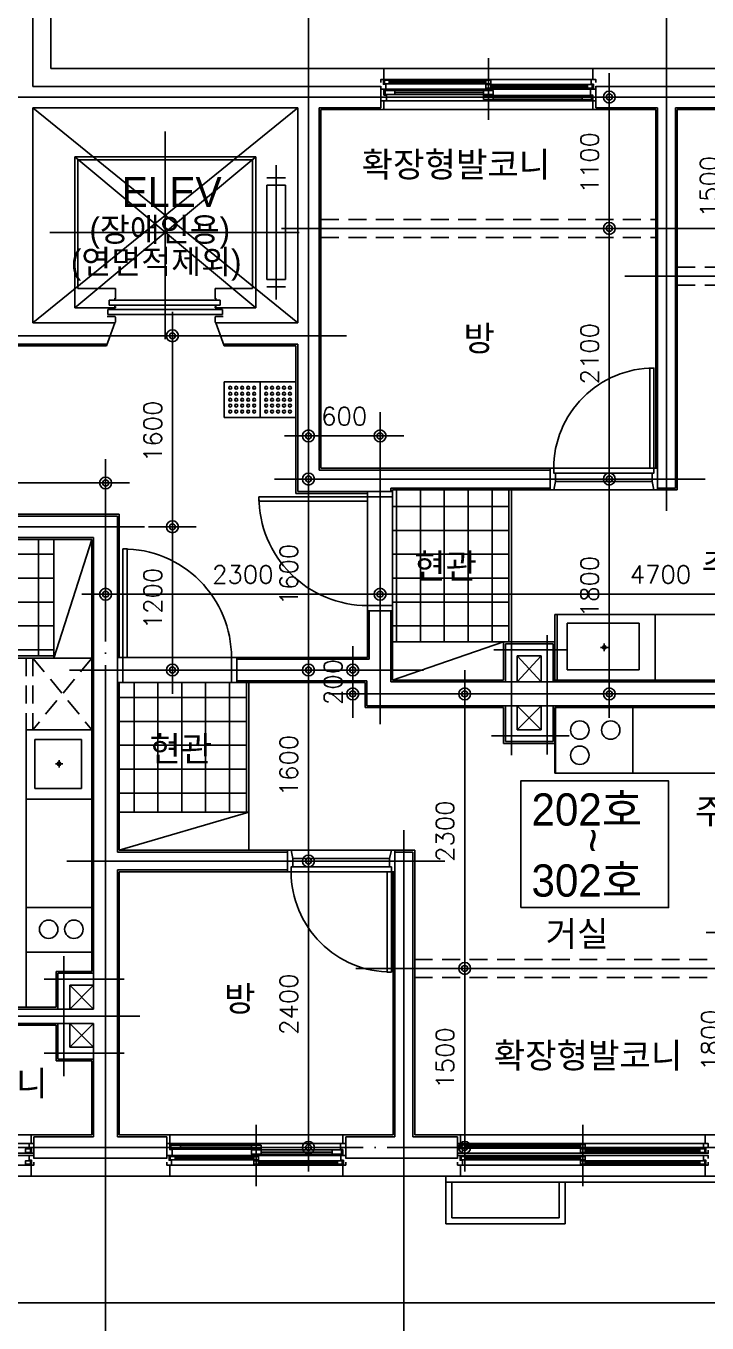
# Model space of a CAD drawing. Header units: millimetres. Extents: x 5537433 to 5830173, y -900794 to -778623.
# Drawn here: x 5594413 to 5600120, y -824625 to -813758 of the extents above; entities that cross this region are included whole.
import ezdxf

# ---------------------------------------------------------------- set-up
doc = ezdxf.new("R2010")
doc.units = ezdxf.units.MM
doc.header["$LTSCALE"] = 100
doc.linetypes.add('CEN', pattern=[62, 60, -1, 0, -1])
doc.linetypes.add('HID', pattern=[2.3, 1.5, -0.8])
doc.layers.get('0').update_dxf_attribs({"linetype": 'CONTINUOUS'})
doc.layers.get('DEFPOINTS').update_dxf_attribs({"linetype": 'CONTINUOUS'})
for name, color, linetype in [('181', 181, 'CONTINUOUS'), ('60', 60, 'CONTINUOUS'), ('9', 9, 'CONTINUOUS'), ('CEN', 1, 'CEN'), ('COL', 2, 'CONTINUOUS'), ('COR', 4, 'CONTINUOUS'), ('DIM', 7, 'CONTINUOUS'), ('ETC', 6, 'CONTINUOUS'), ('FIN', 9, 'CONTINUOUS'), ('HAT', 8, 'CONTINUOUS'), ('WAL', 3, 'CONTINUOUS'), ('WID', 4, 'CONTINUOUS')]:
    doc.layers.add(name, color=color, linetype=linetype)
doc.styles.add('2', font='')
doc.styles.add('GHS', font='ROMANS.shx', dxfattribs={"bigfont": 'GHS.shx'})
doc.styles.get('2').set_extended_font_data('HYtbrB')
doc.dimstyles.get("Standard").update_dxf_attribs({"dimtxt": 0.18, "dimasz": 0.18, "dimexe": 0.18, "dimexo": 0.0625, "dimgap": 0.09, "dimtad": 0, "dimtih": 1, "dimtoh": 1, "dimdec": 4, "dimzin": 0, "dimdsep": 46, "dimtxsty": 'STANDARD', "dimcen": 0.09, "dimadec": 0, "dimazin": 0, "dimtfac": 1, "dimtdec": 4, "dimtofl": 0, "dimtmove": 0, "dimatfit": 3, "dimfxl": 1, "dimtolj": 1, "dimtzin": 0, "dimarcsym": 0})
pattern_1 = [(0, (-69881.65, -4384.8), (0, 200), []), (90, (-69881.65, -4384.8), (-200, 1e-14), [])]

# ---------------------------------------------------------------- blocks, each defined once
blk = doc.blocks.new('Z_DOT')
at = {"layer": 'DIM', "color": 7}
for p, q in [((0, -2), (0, 2)), ((-2, 0), (2, 0))]:
    blk.add_line(p, q, dxfattribs=at)
for radius in [0.5, 0.25]:
    blk.add_circle((0, 0), radius, dxfattribs=at)
blk = doc.blocks.new('*D110')
at = {"layer": 'DEFPOINTS', "color": 0, "linetype": 'Continuous', "transparency": 16777216}
for p in [(5599301, -814354), (5599301, -814354), (5599301, -815454)]:
    blk.add_point(p, dxfattribs=at)
at = {"layer": 'DIM', "color": 0, "linetype": 'Continuous', "lineweight": -2, "transparency": 16777216}
blk.add_line((5599301, -815354), (5599301, -814454), dxfattribs=at)
at = {"layer": 'DIM', "color": 0, "linetype": 'Continuous', "lineweight": -2, "transparency": 16777216, "xscale": 100, "yscale": 100, "zscale": 100}
for p, rotation in [((5599301, -814354), 90), ((5599301, -815454), 270)]:
    blk.add_blockref('Z_DOT', p, dxfattribs=dict(at, rotation=rotation))
at = {"layer": 'DIM', "color": 60, "linetype": 'Continuous', "transparency": 16777216, "insert": (5599136, -814904), "char_height": 150, "attachment_point": 5, "rotation": 90, "style": 'GHS'}
blk.add_mtext('\\A1;1100', dxfattribs=at)
blk = doc.blocks.new('*D111')
at = {"layer": 'DEFPOINTS', "color": 0, "linetype": 'Continuous', "transparency": 16777216}
for p in [(5600303, -814354), (5600303, -814354), (5600303, -815854)]:
    blk.add_point(p, dxfattribs=at)
at = {"layer": 'DIM', "color": 0, "linetype": 'Continuous', "lineweight": -2, "transparency": 16777216}
blk.add_line((5600303, -815754), (5600303, -814454), dxfattribs=at)
at = {"layer": 'DIM', "color": 0, "linetype": 'Continuous', "lineweight": -2, "transparency": 16777216, "xscale": 100, "yscale": 100, "zscale": 100}
for p, rotation in [((5600303, -814354), 90), ((5600303, -815854), 270)]:
    blk.add_blockref('Z_DOT', p, dxfattribs=dict(at, rotation=rotation))
at = {"layer": 'DIM', "color": 60, "linetype": 'Continuous', "transparency": 16777216, "insert": (5600138, -815104), "char_height": 150, "attachment_point": 5, "rotation": 90, "style": 'GHS'}
blk.add_mtext('\\A1;1500', dxfattribs=at)
blk = doc.blocks.new('*D112')
at = {"layer": 'DEFPOINTS', "color": 0, "linetype": 'Continuous', "transparency": 16777216}
for p in [(5598089, -821654), (5598089, -821654), (5598089, -823154)]:
    blk.add_point(p, dxfattribs=at)
at = {"layer": 'DIM', "color": 0, "linetype": 'Continuous', "lineweight": -2, "transparency": 16777216}
blk.add_line((5598089, -823054), (5598089, -821754), dxfattribs=at)
at = {"layer": 'DIM', "color": 0, "linetype": 'Continuous', "lineweight": -2, "transparency": 16777216, "xscale": 100, "yscale": 100, "zscale": 100}
for p, rotation in [((5598089, -821654), 90), ((5598089, -823154), 270)]:
    blk.add_blockref('Z_DOT', p, dxfattribs=dict(at, rotation=rotation))
at = {"layer": 'DIM', "color": 60, "linetype": 'Continuous', "transparency": 16777216, "insert": (5597924, -822404), "char_height": 150, "attachment_point": 5, "rotation": 90, "style": 'GHS'}
blk.add_mtext('\\A1;1500', dxfattribs=at)
blk = doc.blocks.new('*D248')
at = {"layer": 'DEFPOINTS', "color": 0, "linetype": 'Continuous', "transparency": 16777216}
for p in [(5595640, -816354), (5595640, -816354), (5595640, -817954)]:
    blk.add_point(p, dxfattribs=at)
at = {"layer": 'DIM', "color": 0, "linetype": 'Continuous', "lineweight": -2, "transparency": 16777216}
blk.add_line((5595640, -817854), (5595640, -816454), dxfattribs=at)
at = {"layer": 'DIM', "color": 0, "linetype": 'Continuous', "lineweight": -2, "transparency": 16777216, "xscale": 100, "yscale": 100, "zscale": 100}
for p, rotation in [((5595640, -816354), 90), ((5595640, -817954), 270)]:
    blk.add_blockref('Z_DOT', p, dxfattribs=dict(at, rotation=rotation))
at = {"layer": 'DIM', "color": 60, "linetype": 'Continuous', "transparency": 16777216, "insert": (5595475, -817154), "char_height": 150, "attachment_point": 5, "rotation": 90, "style": 'GHS'}
blk.add_mtext('\\A1;1600', dxfattribs=at)
blk = doc.blocks.new('*D249')
at = {"layer": 'DEFPOINTS', "color": 0, "linetype": 'Continuous', "transparency": 16777216}
for p in [(5593080, -817587), (5595080, -817587), (5595080, -817587)]:
    blk.add_point(p, dxfattribs=at)
at = {"layer": 'DIM', "color": 0, "linetype": 'Continuous', "lineweight": -2, "transparency": 16777216}
blk.add_line((5593180, -817587), (5594980, -817587), dxfattribs=at)
at = {"layer": 'DIM', "color": 0, "linetype": 'Continuous', "lineweight": -2, "transparency": 16777216, "xscale": 100, "yscale": 100, "zscale": 100, "rotation": 180}
blk.add_blockref('Z_DOT', (5593080, -817587), dxfattribs=at)
at = {"layer": 'DIM', "color": 0, "linetype": 'Continuous', "lineweight": -2, "transparency": 16777216, "xscale": 100, "yscale": 100, "zscale": 100}
blk.add_blockref('Z_DOT', (5595080, -817587), dxfattribs=at)
at = {"layer": 'DIM', "color": 60, "linetype": 'Continuous', "transparency": 16777216, "insert": (5594080, -817422), "char_height": 150, "attachment_point": 5, "style": 'GHS'}
blk.add_mtext('\\A1;2000', dxfattribs=at)
blk = doc.blocks.new('*D250')
at = {"layer": 'DEFPOINTS', "color": 0, "linetype": 'Continuous', "transparency": 16777216}
for p in [(5596780, -817193), (5597380, -817193), (5597380, -817193)]:
    blk.add_point(p, dxfattribs=at)
at = {"layer": 'DIM', "color": 0, "linetype": 'Continuous', "lineweight": -2, "transparency": 16777216}
blk.add_line((5596880, -817193), (5597280, -817193), dxfattribs=at)
at = {"layer": 'DIM', "color": 0, "linetype": 'Continuous', "lineweight": -2, "transparency": 16777216, "xscale": 100, "yscale": 100, "zscale": 100, "rotation": 180}
blk.add_blockref('Z_DOT', (5596780, -817193), dxfattribs=at)
at = {"layer": 'DIM', "color": 0, "linetype": 'Continuous', "lineweight": -2, "transparency": 16777216, "xscale": 100, "yscale": 100, "zscale": 100}
blk.add_blockref('Z_DOT', (5597380, -817193), dxfattribs=at)
at = {"layer": 'DIM', "color": 60, "linetype": 'Continuous', "transparency": 16777216, "insert": (5597080, -817028), "char_height": 150, "attachment_point": 5, "style": 'GHS'}
blk.add_mtext('\\A1;600', dxfattribs=at)
blk = doc.blocks.new('*D251')
at = {"layer": 'DEFPOINTS', "color": 0, "linetype": 'Continuous', "transparency": 16777216}
for p in [(5596780, -817554), (5596780, -817554), (5596780, -819154)]:
    blk.add_point(p, dxfattribs=at)
at = {"layer": 'DIM', "color": 0, "linetype": 'Continuous', "lineweight": -2, "transparency": 16777216}
blk.add_line((5596780, -819054), (5596780, -817654), dxfattribs=at)
at = {"layer": 'DIM', "color": 0, "linetype": 'Continuous', "lineweight": -2, "transparency": 16777216, "xscale": 100, "yscale": 100, "zscale": 100}
for p, rotation in [((5596780, -817554), 90), ((5596780, -819154), 270)]:
    blk.add_blockref('Z_DOT', p, dxfattribs=dict(at, rotation=rotation))
at = {"layer": 'DIM', "color": 60, "linetype": 'Continuous', "transparency": 16777216, "insert": (5596615, -818354), "char_height": 150, "attachment_point": 5, "rotation": 90, "style": 'GHS'}
blk.add_mtext('\\A1;1600', dxfattribs=at)
blk = doc.blocks.new('*D252')
at = {"layer": 'DEFPOINTS', "color": 0, "linetype": 'Continuous', "transparency": 16777216}
for p in [(5595080, -818519), (5597380, -818519), (5597380, -818519)]:
    blk.add_point(p, dxfattribs=at)
at = {"layer": 'DIM', "color": 0, "linetype": 'Continuous', "lineweight": -2, "transparency": 16777216}
blk.add_line((5595180, -818519), (5597280, -818519), dxfattribs=at)
at = {"layer": 'DIM', "color": 0, "linetype": 'Continuous', "lineweight": -2, "transparency": 16777216, "xscale": 100, "yscale": 100, "zscale": 100, "rotation": 180}
blk.add_blockref('Z_DOT', (5595080, -818519), dxfattribs=at)
at = {"layer": 'DIM', "color": 0, "linetype": 'Continuous', "lineweight": -2, "transparency": 16777216, "xscale": 100, "yscale": 100, "zscale": 100}
blk.add_blockref('Z_DOT', (5597380, -818519), dxfattribs=at)
at = {"layer": 'DIM', "color": 60, "linetype": 'Continuous', "transparency": 16777216, "insert": (5596230, -818354), "char_height": 150, "attachment_point": 5, "style": 'GHS'}
blk.add_mtext('\\A1;2300', dxfattribs=at)
blk = doc.blocks.new('*D254')
at = {"layer": 'DEFPOINTS', "color": 0, "linetype": 'Continuous', "transparency": 16777216}
for p in [(5596780, -819154), (5596780, -819154), (5596780, -820754)]:
    blk.add_point(p, dxfattribs=at)
at = {"layer": 'DIM', "color": 0, "linetype": 'Continuous', "lineweight": -2, "transparency": 16777216}
blk.add_line((5596780, -820654), (5596780, -819254), dxfattribs=at)
at = {"layer": 'DIM', "color": 0, "linetype": 'Continuous', "lineweight": -2, "transparency": 16777216, "xscale": 100, "yscale": 100, "zscale": 100}
for p, rotation in [((5596780, -819154), 90), ((5596780, -820754), 270)]:
    blk.add_blockref('Z_DOT', p, dxfattribs=dict(at, rotation=rotation))
at = {"layer": 'DIM', "color": 60, "linetype": 'Continuous', "transparency": 16777216, "insert": (5596615, -819954), "char_height": 150, "attachment_point": 5, "rotation": 90, "style": 'GHS'}
blk.add_mtext('\\A1;1600', dxfattribs=at)
blk = doc.blocks.new('*D255')
at = {"layer": 'DEFPOINTS', "color": 0, "linetype": 'Continuous', "transparency": 16777216}
for p in [(5596780, -820754), (5596780, -820754), (5596780, -823154)]:
    blk.add_point(p, dxfattribs=at)
at = {"layer": 'DIM', "color": 0, "linetype": 'Continuous', "lineweight": -2, "transparency": 16777216}
blk.add_line((5596780, -823054), (5596780, -820854), dxfattribs=at)
at = {"layer": 'DIM', "color": 0, "linetype": 'Continuous', "lineweight": -2, "transparency": 16777216, "xscale": 100, "yscale": 100, "zscale": 100}
for p, rotation in [((5596780, -820754), 90), ((5596780, -823154), 270)]:
    blk.add_blockref('Z_DOT', p, dxfattribs=dict(at, rotation=rotation))
at = {"layer": 'DIM', "color": 60, "linetype": 'Continuous', "transparency": 16777216, "insert": (5596615, -821954), "char_height": 150, "attachment_point": 5, "rotation": 90, "style": 'GHS'}
blk.add_mtext('\\A1;2400', dxfattribs=at)
blk = doc.blocks.new('*D256')
at = {"layer": 'DEFPOINTS', "color": 0, "linetype": 'Continuous', "transparency": 16777216}
for p in [(5597151, -819154), (5597151, -819154), (5597151, -819354)]:
    blk.add_point(p, dxfattribs=at)
at = {"layer": 'DIM', "color": 0, "linetype": 'Continuous', "lineweight": -2, "transparency": 16777216}
for p, q in [((5597151, -819054), (5597151, -818954)), ((5597151, -819354), (5597151, -819154)), ((5597151, -819454), (5597151, -819554))]:
    blk.add_line(p, q, dxfattribs=at)
at = {"layer": 'DIM', "color": 0, "linetype": 'Continuous', "lineweight": -2, "transparency": 16777216, "xscale": 100, "yscale": 100, "zscale": 100}
for p, rotation in [((5597151, -819154), 270), ((5597151, -819354), 90)]:
    blk.add_blockref('Z_DOT', p, dxfattribs=dict(at, rotation=rotation))
at = {"layer": 'DIM', "color": 60, "linetype": 'Continuous', "transparency": 16777216, "insert": (5596986, -819254), "char_height": 150, "attachment_point": 5, "rotation": 90, "style": 'GHS'}
blk.add_mtext('\\A1;200', dxfattribs=at)
blk = doc.blocks.new('*D257')
at = {"layer": 'DEFPOINTS', "color": 0, "linetype": 'Continuous', "transparency": 16777216}
for p in [(5597380, -818519), (5602080, -818519), (5602080, -818519)]:
    blk.add_point(p, dxfattribs=at)
at = {"layer": 'DIM', "color": 0, "linetype": 'Continuous', "lineweight": -2, "transparency": 16777216}
blk.add_line((5597480, -818519), (5601980, -818519), dxfattribs=at)
at = {"layer": 'DIM', "color": 0, "linetype": 'Continuous', "lineweight": -2, "transparency": 16777216, "xscale": 100, "yscale": 100, "zscale": 100, "rotation": 180}
blk.add_blockref('Z_DOT', (5597380, -818519), dxfattribs=at)
at = {"layer": 'DIM', "color": 0, "linetype": 'Continuous', "lineweight": -2, "transparency": 16777216, "xscale": 100, "yscale": 100, "zscale": 100}
blk.add_blockref('Z_DOT', (5602080, -818519), dxfattribs=at)
at = {"layer": 'DIM', "color": 60, "linetype": 'Continuous', "transparency": 16777216, "insert": (5599730, -818354), "char_height": 150, "attachment_point": 5, "style": 'GHS'}
blk.add_mtext('\\A1;4700', dxfattribs=at)
blk = doc.blocks.new('*D260')
at = {"layer": 'DEFPOINTS', "color": 0, "linetype": 'Continuous', "transparency": 16777216}
for p in [(5595640, -817954), (5595640, -817954), (5595640, -819154)]:
    blk.add_point(p, dxfattribs=at)
at = {"layer": 'DIM', "color": 0, "linetype": 'Continuous', "lineweight": -2, "transparency": 16777216}
blk.add_line((5595640, -819054), (5595640, -818054), dxfattribs=at)
at = {"layer": 'DIM', "color": 0, "linetype": 'Continuous', "lineweight": -2, "transparency": 16777216, "xscale": 100, "yscale": 100, "zscale": 100}
for p, rotation in [((5595640, -817954), 90), ((5595640, -819154), 270)]:
    blk.add_blockref('Z_DOT', p, dxfattribs=dict(at, rotation=rotation))
at = {"layer": 'DIM', "color": 60, "linetype": 'Continuous', "transparency": 16777216, "insert": (5595475, -818554), "char_height": 150, "attachment_point": 5, "rotation": 90, "style": 'GHS'}
blk.add_mtext('\\A1;1200', dxfattribs=at)
blk = doc.blocks.new('*D261')
at = {"layer": 'DEFPOINTS', "color": 0, "linetype": 'Continuous', "transparency": 16777216}
for p in [(5600313, -821354), (5600313, -821354), (5600313, -823154)]:
    blk.add_point(p, dxfattribs=at)
at = {"layer": 'DIM', "color": 0, "linetype": 'Continuous', "lineweight": -2, "transparency": 16777216}
blk.add_line((5600313, -823054), (5600313, -821454), dxfattribs=at)
at = {"layer": 'DIM', "color": 0, "linetype": 'Continuous', "lineweight": -2, "transparency": 16777216, "xscale": 100, "yscale": 100, "zscale": 100}
for p, rotation in [((5600313, -821354), 90), ((5600313, -823154), 270)]:
    blk.add_blockref('Z_DOT', p, dxfattribs=dict(at, rotation=rotation))
at = {"layer": 'DIM', "color": 60, "linetype": 'Continuous', "transparency": 16777216, "insert": (5600148, -822254), "char_height": 150, "attachment_point": 5, "rotation": 90, "style": 'GHS'}
blk.add_mtext('\\A1;1800', dxfattribs=at)
blk = doc.blocks.new('*D266')
at = {"layer": 'DEFPOINTS', "color": 0, "linetype": 'Continuous', "transparency": 16777216}
for p in [(5599301, -815454), (5599301, -815454), (5599301, -817554)]:
    blk.add_point(p, dxfattribs=at)
at = {"layer": 'DIM', "color": 0, "linetype": 'Continuous', "lineweight": -2, "transparency": 16777216}
blk.add_line((5599301, -817454), (5599301, -815554), dxfattribs=at)
at = {"layer": 'DIM', "color": 0, "linetype": 'Continuous', "lineweight": -2, "transparency": 16777216, "xscale": 100, "yscale": 100, "zscale": 100}
for p, rotation in [((5599301, -815454), 90), ((5599301, -817554), 270)]:
    blk.add_blockref('Z_DOT', p, dxfattribs=dict(at, rotation=rotation))
at = {"layer": 'DIM', "color": 60, "linetype": 'Continuous', "transparency": 16777216, "insert": (5599136, -816504), "char_height": 150, "attachment_point": 5, "rotation": 90, "style": 'GHS'}
blk.add_mtext('\\A1;2100', dxfattribs=at)
blk = doc.blocks.new('*D269')
at = {"layer": 'DEFPOINTS', "color": 0, "linetype": 'Continuous', "transparency": 16777216}
for p in [(5598089, -819354), (5598089, -819354), (5598089, -821654)]:
    blk.add_point(p, dxfattribs=at)
at = {"layer": 'DIM', "color": 0, "linetype": 'Continuous', "lineweight": -2, "transparency": 16777216}
blk.add_line((5598089, -821554), (5598089, -819454), dxfattribs=at)
at = {"layer": 'DIM', "color": 0, "linetype": 'Continuous', "lineweight": -2, "transparency": 16777216, "xscale": 100, "yscale": 100, "zscale": 100}
for p, rotation in [((5598089, -819354), 90), ((5598089, -821654), 270)]:
    blk.add_blockref('Z_DOT', p, dxfattribs=dict(at, rotation=rotation))
at = {"layer": 'DIM', "color": 60, "linetype": 'Continuous', "transparency": 16777216, "insert": (5597924, -820504), "char_height": 150, "attachment_point": 5, "rotation": 90, "style": 'GHS'}
blk.add_mtext('\\A1;2300', dxfattribs=at)
blk = doc.blocks.new('*D270')
at = {"layer": 'DEFPOINTS', "color": 0, "linetype": 'Continuous', "transparency": 16777216}
for p in [(5599301, -817554), (5599301, -817554), (5599301, -819354)]:
    blk.add_point(p, dxfattribs=at)
at = {"layer": 'DIM', "color": 0, "linetype": 'Continuous', "lineweight": -2, "transparency": 16777216}
blk.add_line((5599301, -819254), (5599301, -817654), dxfattribs=at)
at = {"layer": 'DIM', "color": 0, "linetype": 'Continuous', "lineweight": -2, "transparency": 16777216, "xscale": 100, "yscale": 100, "zscale": 100}
for p, rotation in [((5599301, -817554), 90), ((5599301, -819354), 270)]:
    blk.add_blockref('Z_DOT', p, dxfattribs=dict(at, rotation=rotation))
at = {"layer": 'DIM', "color": 60, "linetype": 'Continuous', "transparency": 16777216, "insert": (5599136, -818454), "char_height": 150, "attachment_point": 5, "rotation": 90, "style": 'GHS'}
blk.add_mtext('\\A1;1800', dxfattribs=at)

msp = doc.modelspace()

# ---------------------------------------------------------------- hatches: boundary and pattern name
at = {"layer": 'HAT'}
h = msp.add_hatch(dxfattribs=at)
h.set_pattern_fill('U,N', color=256, scale=200, style=0, double=1, pattern_type=0)
h.set_pattern_definition(pattern_1)
h.paths.add_polyline_path([(5597485, -817644.1), (5598460, -817644.1), (5598460, -818919.1), (5597485, -818919.1)])
h = msp.add_hatch(dxfattribs=at)
h.set_pattern_fill('U,N', color=256, scale=200, style=0, double=1, pattern_type=0)
h.set_pattern_definition(pattern_1)
h.paths.add_polyline_path([(5593155, -818059.1), (5594645, -818059.1), (5594645, -819034.1), (5593155, -819034.1)])
h = msp.add_hatch(dxfattribs=at)
h.set_pattern_fill('U,N', color=256, scale=200, style=0, double=1, pattern_type=0)
h.set_pattern_definition(pattern_1)
h.paths.add_polyline_path([(5595195, -819259.1), (5596260, -819259.1), (5596260, -820344.1), (5595195, -820344.1)])

# ---------------------------------------------------------------- linework, layer by layer
msp.add_line((5607854.2, -824454.1), (5585792.7, -824454.1))
msp.add_lwpolyline([(5598558.8, -821144.7), (5599798.2, -821144.7), (5599798.2, -820082.3), (5598558.8, -820082.3)], close=True)
at = {"layer": '181'}
for p, q in [((5598460, -818919.1), (5598460, -817644.1)), ((5598480, -818919.1), (5598480, -817644.1)), ((5594645, -819054.1), (5594645, -818059.1)), ((5594965, -818059.1), (5594645, -819054.1)), ((5599685.4, -818689.1), (5599685.4, -819239.1)), ((5597485, -818919.1), (5598415, -818919.1)), ((5597485, -819239.1), (5598415, -818919.1)), ((5593155, -819034.1), (5594645, -819034.1)), ((5593155, -819054.1), (5594965, -819054.1)), ((5596260, -820344.1), (5596260, -819259.1)), ((5596280, -820664.1), (5596280, -819259.1)), ((5598849.3, -820019.1), (5598849.3, -819469.1)), ((5594415, -820235.8), (5594965, -820235.8)), ((5595195, -820344.1), (5596280, -820344.1)), ((5595195, -820664.1), (5596280, -820344.1)), ((5594415, -821143.7), (5594965, -821143.7)), ((5594415, -821679.1), (5594415, -821979.1))]:
    msp.add_line(p, q, dxfattribs=at)
at = {"layer": '181', "color": 181}
for p, q in [((5598845, -818689.1), (5600945, -818689.1)), ((5598845, -819239.1), (5598845, -818689.1)), ((5598865, -819239.1), (5598865, -818689.1)), ((5599685.4, -819239.1), (5599685.4, -818689.1)), ((5599685.4, -818689.1), (5599685.4, -819239.1)), ((5598946.9, -819152.3), (5598946.9, -818762.3)), ((5598946.9, -818762.3), (5599552, -818762.3)), ((5599552, -819152.3), (5599552, -818762.3)), ((5599227.9, -818964.6), (5599290, -818964.6)), ((5599259.1, -818995), (5599259.1, -818933)), ((5600960.8, -819239.1), (5598845, -819239.1)), ((5599552, -819152.3), (5598946.9, -819152.3)), ((5594965, -819435.2), (5594965, -821679.1)), ((5598845, -819469.1), (5598845, -820019.1)), ((5598845, -819469.1), (5598849.3, -819469.1)), ((5598849.3, -819469.1), (5600985, -819469.1)), ((5599495, -819469.1), (5598849.3, -819469.1)), ((5599499.3, -819469.1), (5599495, -819469.1)), ((5599499.3, -819469.1), (5599499.3, -820019.1)), ((5594415, -819654.1), (5594415, -821659.1)), ((5594965, -819654.1), (5594415, -819654.1)), ((5594965, -819654.1), (5594415, -819654.1)), ((5594965, -821674.9), (5594965, -819634.1)), ((5594878.3, -819736.1), (5594488.3, -819736.1)), ((5594488.3, -819736.1), (5594488.3, -820145.2)), ((5594878.3, -820145.2), (5594878.3, -819736.1)), ((5594721, -819939.2), (5594658.9, -819939.2)), ((5594690.6, -819908.1), (5594690.6, -819970.1)), ((5598865, -820019.1), (5598845, -820019.1)), ((5598849.3, -820019.1), (5599449.3, -820019.1)), ((5600985, -820019.1), (5598865, -820019.1)), ((5599465, -820019.1), (5598865, -820019.1)), ((5599449.3, -820019.1), (5599499.3, -820019.1)), ((5594878.3, -820145.2), (5594488.3, -820145.2)), ((5594965, -820235.8), (5594415, -820235.8)), ((5594415, -820235.8), (5594965, -820235.8)), ((5594415, -821143.7), (5594415, -821659.1)), ((5594965, -821516.5), (5594415, -821516.5)), ((5594415, -821659.1), (5594415, -821679.1)), ((5594965, -821679.1), (5594665, -821679.1)), ((5594965, -821679.1), (5594965, -821674.9))]:
    msp.add_line(p, q, dxfattribs=at)
at = {"layer": '181', "color": 181, "linetype": 'HID'}
for p, q in [((5594965, -819054.1), (5594415, -819054.1)), ((5594415, -819054.1), (5594415, -819654.1)), ((5594965, -819054.1), (5594471.3, -819654.1)), ((5594471.3, -819054.1), (5594965, -819654.1)), ((5594471.3, -819054.1), (5594471.3, -819654.1)), ((5594965, -819654.1), (5594965, -819054.1)), ((5598915, -819469.1), (5599973.3, -819469.1)), ((5594415, -819654.1), (5594965, -819654.1))]:
    msp.add_line(p, q, dxfattribs=at)
at = {"layer": '181', "color": 181}
for centre in [(5599258.9, -818964), (5594690, -819939.1)]:
    msp.add_circle(centre, 15, dxfattribs=at)
at = {"layer": '181'}
for centre in [(5599053.8, -819657.2), (5599312.6, -819657.2), (5599053.8, -819868.2), (5594603.1, -821326), (5594814.1, -821326)]:
    msp.add_circle(centre, 77.3, dxfattribs=at)
at = {"layer": '9'}
for p, q in [((5594470, -816244.1), (5596690, -814444.1)), ((5596690, -816244.1), (5594470, -814444.1)), ((5596075, -816739.1), (5596375, -816739.1)), ((5596075, -816739.1), (5596075, -817039.1)), ((5596075, -816739.1), (5596075, -817039.1)), ((5596075, -816739.1), (5596075, -817039.1)), ((5596375, -816739.1), (5596375, -817039.1)), ((5596375, -816739.1), (5596675, -816739.1)), ((5596375, -816739.1), (5596375, -817039.1)), ((5596675, -816739.1), (5596675, -817039.1)), ((5598730, -819034.1), (5598530, -819254.1)), ((5598530, -819034.1), (5598730, -819254.1)), ((5598730, -819454.1), (5598530, -819654.1)), ((5598530, -819454.1), (5598730, -819654.1)), ((5594980, -821994.1), (5594780, -821794.1)), ((5594980, -821794.1), (5594780, -821994.1)), ((5594980, -822114.1), (5594780, -822314.1)), ((5594980, -822314.1), (5594780, -822114.1))]:
    msp.add_line(p, q, dxfattribs=at)
for centre in [(5596125, -816789.1), (5596125, -816839.1), (5596175, -816789.1), (5596175, -816839.1), (5596225, -816789.1), (5596225, -816839.1), (5596275, -816789.1), (5596275, -816839.1), (5596325, -816789.1), (5596325, -816839.1), (5596425, -816789.1), (5596425, -816839.1), (5596475, -816789.1), (5596475, -816839.1), (5596525, -816789.1), (5596525, -816839.1), (5596575, -816789.1), (5596575, -816839.1), (5596625, -816789.1), (5596625, -816839.1), (5596125, -816889.1), (5596125, -816939.1), (5596175, -816889.1), (5596175, -816939.1), (5596225, -816889.1), (5596225, -816939.1), (5596275, -816889.1), (5596275, -816939.1), (5596325, -816889.1), (5596325, -816939.1), (5596425, -816889.1), (5596425, -816939.1), (5596475, -816889.1), (5596475, -816939.1), (5596525, -816889.1), (5596525, -816939.1), (5596575, -816889.1), (5596575, -816939.1), (5596625, -816889.1), (5596625, -816939.1), (5596125, -816989.1), (5596175, -816989.1), (5596225, -816989.1), (5596275, -816989.1), (5596325, -816989.1), (5596425, -816989.1), (5596475, -816989.1), (5596525, -816989.1), (5596575, -816989.1), (5596625, -816989.1)]:
    msp.add_circle(centre, 12, dxfattribs=at)
at = {"layer": 'CEN'}
for p, q in [((5596780, -817820.9), (5596780, -809327.4)), ((5599780, -817820.9), (5599780, -809327.4)), ((5593963.5, -814354.1), (5608478.6, -814354.1)), ((5596553.8, -815454.1), (5600217.6, -815454.1)), ((5599431.3, -815854.1), (5603054.8, -815854.1)), ((5594058.9, -816354.1), (5597098.1, -816354.1)), ((5597380, -819607.4), (5597380, -817285)), ((5596496.7, -817554.1), (5600103.2, -817554.1)), ((5595080, -825114.1), (5595080, -817648.7)), ((5589704, -817954.1), (5595405.1, -817954.1)), ((5598480, -819866.8), (5598480, -818856.4)), ((5598480, -819561.6), (5598480, -818857.5)), ((5598780, -818860.6), (5598780, -819862.1)), ((5598332.3, -818984.1), (5598946.6, -818984.1)), ((5594776.3, -819154.1), (5597744.9, -819154.1)), ((5597056.1, -819354.1), (5602483.9, -819354.1)), ((5598312.6, -819704.1), (5598964.7, -819704.1)), ((5597580, -825114.1), (5597580, -820496.8)), ((5594756.6, -820754.1), (5597922.2, -820754.1)), ((5594730, -822275), (5594730, -821551)), ((5595235.1, -821744.1), (5594565.5, -821744.1)), ((5597178.1, -821654.1), (5600848.4, -821654.1)), ((5594730, -821833.2), (5594730, -822557.2)), ((5592718.7, -822054.1), (5595366, -822054.1)), ((5595235.1, -822364.1), (5594565.5, -822364.1)), ((5585039.2, -823154.1), (5608477.3, -823154.1))]:
    msp.add_line(p, q, dxfattribs=at)
at = {"layer": 'COL'}
for p, q in [((5594470, -814264.1), (5594470, -813464.1)), ((5597387.5, -814264.1), (5594470, -814264.1)), ((5597387.5, -814444.1), (5597387.5, -814264.1)), ((5600230, -814264.1), (5599187.5, -814264.1)), ((5599187.5, -814444.1), (5599187.5, -814264.1)), ((5594470, -816244.1), (5594470, -814444.1)), ((5596690, -814444.1), (5594470, -814444.1)), ((5596690, -816244.1), (5596690, -814444.1)), ((5596870, -817479.1), (5596870, -814444.1)), ((5597387.5, -814444.1), (5596870, -814444.1)), ((5599705, -814444.1), (5599187.5, -814444.1)), ((5599705, -814444.1), (5599705, -817479.1)), ((5599855, -814444.1), (5599855, -817629.1)), ((5599855, -814444.1), (5600230, -814444.1)), ((5595156.6, -816244.1), (5594470, -816244.1)), ((5595156.6, -816244), (5595087.6, -816439.1)), ((5596003.4, -816244), (5596072.4, -816439.1)), ((5596690, -816244.1), (5596003.5, -816244.1)), ((5596690, -816244.1), (5596003.5, -816244.1)), ((5595092.9, -816424.1), (5594290, -816424.1)), ((5596690, -816424.1), (5596067.1, -816424.1)), ((5596690, -817659.1), (5596690, -816424.1)), ((5598805, -817479.1), (5596870, -817479.1)), ((5598805, -817479.1), (5598805, -817629.1)), ((5599705, -817479.1), (5599705, -817479.1)), ((5599705, -817479.1), (5599705, -817629.1)), ((5597290, -817659.1), (5596690, -817659.1)), ((5597290, -817659.1), (5597290, -817659.1)), ((5597290, -817659.1), (5597470, -817659.1)), ((5598805, -817629.1), (5597470, -817629.1)), ((5597470, -817659.1), (5597470, -817629.1)), ((5599855, -817629.1), (5599705, -817629.1)), ((5595180, -817864.1), (5594140, -817864.1)), ((5595180, -817864.1), (5595180, -819064.1)), ((5594140, -818044.1), (5594980, -818044.1)), ((5594980, -821994.1), (5594980, -818044.1)), ((5597290, -818659.1), (5597290, -819064.1)), ((5597290, -818659.1), (5597470, -818659.1)), ((5597470, -819254.1), (5597470, -818659.1)), ((5598430, -819254.1), (5598430, -818934.1)), ((5598430, -818934.1), (5598830, -818934.1)), ((5598530, -819254.1), (5598530, -819034.1)), ((5598530, -819034.1), (5598730, -819034.1)), ((5598730, -819034.1), (5598730, -819254.1)), ((5598830, -818934.1), (5598830, -819254.1)), ((5595180, -819049.1), (5595180, -820679.1)), ((5595180, -819064.1), (5595180, -819244.1)), ((5596180, -819064.1), (5597290, -819064.1)), ((5596180, -819064.1), (5596180, -819244.1)), ((5595180, -819244.1), (5595180, -819244.1)), ((5596180, -819244.1), (5597270, -819244.1)), ((5597270, -819244.1), (5597270, -819454.1)), ((5597470, -819254.1), (5601980, -819254.1)), ((5597270, -819454.1), (5602030, -819454.1)), ((5598430, -819454.1), (5598430, -819754.1)), ((5598530, -819454.1), (5598530, -819654.1)), ((5598730, -819454.1), (5598730, -819654.1)), ((5598830, -819454.1), (5598830, -819754.1)), ((5598530, -819654.1), (5598730, -819654.1)), ((5598530, -819654.1), (5598730, -819654.1)), ((5598430, -819754.1), (5598830, -819754.1)), ((5595180, -820679.1), (5596605, -820679.1)), ((5596605, -820829.1), (5596605, -820679.1)), ((5597505, -820679.1), (5597655, -820679.1)), ((5597505, -820829.1), (5597505, -820679.1)), ((5597655, -820679.1), (5597655, -823064.1)), ((5595180, -820829.1), (5595180, -823064.1)), ((5595180, -820829.1), (5596605, -820829.1)), ((5597505, -820829.1), (5597505, -823064.1)), ((5597505, -820829.1), (5597505, -820829.1)), ((5594980, -821694.1), (5594680, -821694.1)), ((5594680, -821994.1), (5594680, -821694.1)), ((5594780, -821994.1), (5594780, -821794.1)), ((5594980, -821794.1), (5594780, -821794.1)), ((5594040, -821994.1), (5594980, -821994.1)), ((5594040, -822114.1), (5594980, -822114.1)), ((5594680, -822114.1), (5594680, -822414.1)), ((5594780, -822114.1), (5594780, -822314.1)), ((5594980, -822114.1), (5594980, -823064.1)), ((5594980, -822314.1), (5594780, -822314.1)), ((5594980, -822414.1), (5594680, -822414.1)), ((5594480, -823064.1), (5594980, -823064.1)), ((5594480, -823064.1), (5594480, -823244.1)), ((5595592.5, -823064.1), (5595180, -823064.1)), ((5595592.5, -823064.1), (5595592.5, -823244.1)), ((5597505, -823064.1), (5597092.5, -823064.1)), ((5597092.5, -823064.1), (5597092.5, -823244.1)), ((5597655, -823064.1), (5598030, -823064.1)), ((5598030, -823064.1), (5598030, -823244.1)), ((5594480, -823244.1), (5595592.5, -823244.1)), ((5597092.5, -823244.1), (5598030, -823244.1))]:
    msp.add_line(p, q, dxfattribs=at)
at = {"layer": 'COR', "color": 4}
for p, q in [((5595580, -815487.1), (5595580, -814642.2)), ((5594822.1, -814853.6), (5594822.1, -816120.7)), ((5596338, -814853.6), (5594822.1, -816120.7)), ((5594822.1, -814853.6), (5596338, -816120.7)), ((5596338, -814853.6), (5594822.1, -814853.6)), ((5596311.8, -814879.7), (5594848.2, -814879.7)), ((5594848.2, -814879.7), (5594848.2, -815956.5)), ((5596311.8, -815956.5), (5596311.8, -814879.7)), ((5596338, -816120.7), (5596338, -814853.6)), ((5596510.4, -814925.6), (5596510.4, -816048.7)), ((5596432, -815030.1), (5596588.8, -815030.1)), ((5596432, -815881.5), (5596432, -815092.8)), ((5596432, -815092.8), (5596588.8, -815092.8)), ((5596588.8, -815092.8), (5596588.8, -815881.5)), ((5595580, -815487.1), (5594613, -815487.1)), ((5595580, -815487.1), (5595580, -816380.9)), ((5595580, -815487.1), (5596702.5, -815487.1)), ((5596588.8, -815881.5), (5596432, -815881.5)), ((5594848.2, -815956.5), (5595161.9, -815956.5)), ((5595161.9, -815956.5), (5595161.9, -816045.4)), ((5595998.2, -816045.4), (5595998.2, -815956.5)), ((5595998.2, -815956.5), (5596311.8, -815956.5)), ((5596588.8, -815944.2), (5596432, -815944.2)), ((5595109.6, -816097.7), (5595109.6, -816055.9)), ((5595109.6, -816055.9), (5596040, -816055.9)), ((5596040, -816097.7), (5595109.6, -816097.7)), ((5595161.9, -816045.4), (5595151.4, -816045.4)), ((5596008.7, -816045.4), (5595998.2, -816045.4)), ((5596040, -816055.9), (5596040, -816097.7)), ((5594822.1, -816120.7), (5595161.9, -816120.7)), ((5595156.6, -816191.8), (5595093.9, -816191.8)), ((5596060.9, -816134.3), (5595099.1, -816134.3)), ((5595099.1, -816134.3), (5595099.1, -816176.1)), ((5595099.1, -816176.1), (5596060.9, -816176.1)), ((5595161.9, -816108.1), (5595151.4, -816108.1)), ((5595151.4, -816108.1), (5595161.9, -816108.1)), ((5595161.9, -816120.7), (5595161.9, -816108.1)), ((5595161.9, -816238.8), (5595161.9, -816197)), ((5596008.7, -816108.1), (5595998.2, -816108.1)), ((5595998.2, -816108.1), (5595998.2, -816120.7)), ((5595998.2, -816120.7), (5596338, -816120.7)), ((5595998.2, -816238.8), (5595998.2, -816197)), ((5596003.4, -816191.8), (5596066.2, -816191.8)), ((5596060.9, -816176.1), (5596060.9, -816134.3)), ((5595156.6, -816244), (5595093.9, -816244)), ((5596003.4, -816244), (5596066.2, -816244))]:
    msp.add_line(p, q, dxfattribs=at)
at = {"layer": 'COR', "color": 4, "extrusion": (0, 0, -1)}
for centre, major_axis, start_param, end_param in [((5595156.6, -816197), (3.7, 3.7), -0.7853982, 0.7853982), ((5596003.4, -816197), (-3.7, 3.7), 5.4977871, 7.0685835), ((5595156.6, -816238.8), (3.7, 3.7), 0.7853982, 2.3561945), ((5595156.6, -816222.4), (3.7, 3.7), 0.7853982, 1.0516502), ((5596003.4, -816222.4), (-3.7, 3.7), 5.2315351, 5.4977871), ((5596003.4, -816238.8), (3.7, 3.7), 2.3561945, 3.9269908)]:
    msp.add_ellipse(centre, major_axis=major_axis, ratio=1, start_param=start_param, end_param=end_param, dxfattribs=at)
at = {"layer": 'ETC'}
for p, q in [((5597930, -823394.1), (5597930, -823444.1)), ((5600230, -823444.1), (5597930, -823444.1)), ((5597930, -823444.1), (5597930, -823794.1)), ((5597980, -823444.1), (5597980, -823744.1)), ((5598880, -823444.1), (5598880, -823744.1)), ((5598930, -823444.1), (5598930, -823794.1)), ((5598930, -823794.1), (5597930, -823794.1)), ((5598880, -823744.1), (5597980, -823744.1))]:
    msp.add_line(p, q, dxfattribs=at)
at = {"layer": 'FIN'}
for p, q in [((5594620, -814114.1), (5594620, -813314.1)), ((5597412.5, -814114.1), (5594620, -814114.1)), ((5597412.5, -814114.1), (5597412.5, -814206.6)), ((5599162.5, -814114.1), (5599162.5, -814206.6)), ((5600255, -814114.1), (5599162.5, -814114.1)), ((5596885, -817464.1), (5596885, -814459.1)), ((5597412.5, -814459.1), (5596885, -814459.1)), ((5597412.5, -814459.1), (5597412.5, -814386.6)), ((5599162.5, -814459.1), (5599162.5, -814386.6)), ((5599690, -814459.1), (5599162.5, -814459.1)), ((5599690, -814459.1), (5599690, -817464.1)), ((5599870, -814459.1), (5599870, -817644.1)), ((5599870, -814459.1), (5600255, -814459.1)), ((5595087.6, -816439.1), (5594275, -816439.1)), ((5596675, -816439.1), (5596072.4, -816439.1)), ((5596675, -817674.1), (5596675, -816439.1)), ((5596075, -817039.1), (5596675, -817039.1)), ((5598805, -817464.1), (5596885, -817464.1)), ((5599690, -817464.1), (5599705, -817464.1)), ((5597275, -817674.1), (5596675, -817674.1)), ((5597275, -817674.1), (5597275, -817659.1)), ((5598805, -817644.1), (5597485, -817644.1)), ((5597485, -817659.1), (5597485, -817644.1)), ((5599870, -817644.1), (5599705, -817644.1)), ((5595195, -817849.1), (5594140, -817849.1)), ((5595195, -817849.1), (5595195, -819049.1)), ((5594140, -818059.1), (5594965, -818059.1)), ((5594965, -821679.1), (5594965, -818059.1)), ((5597275, -818659.1), (5597275, -819049.1)), ((5597485, -819239.1), (5597485, -818659.1)), ((5598415, -819239.1), (5598415, -818919.1)), ((5598415, -818919.1), (5598845, -818919.1)), ((5598845, -818919.1), (5598845, -819254.1)), ((5596180, -819049.1), (5597275, -819049.1)), ((5597485, -819239.1), (5598415, -819239.1)), ((5598845, -819239.1), (5601965, -819239.1)), ((5595195, -819259.1), (5595180, -819259.1)), ((5595195, -819259.1), (5595195, -820664.1)), ((5596180, -819259.1), (5597255, -819259.1)), ((5597255, -819259.1), (5597255, -819469.1)), ((5597255, -819469.1), (5598415, -819469.1)), ((5598415, -819469.1), (5598415, -819769.1)), ((5598845, -819469.1), (5598845, -819769.1)), ((5598845, -819469.1), (5602015, -819469.1)), ((5598415, -819769.1), (5598845, -819769.1)), ((5595195, -820664.1), (5596605, -820664.1)), ((5597505, -820664.1), (5597670, -820664.1)), ((5597670, -820664.1), (5597670, -823049.1)), ((5595195, -820844.1), (5595195, -823049.1)), ((5595195, -820844.1), (5596605, -820844.1)), ((5597490, -820844.1), (5597490, -823049.1)), ((5597505, -820844.1), (5597490, -820844.1)), ((5594965, -821679.1), (5594665, -821679.1)), ((5594665, -821979.1), (5594665, -821679.1)), ((5594040, -821979.1), (5594665, -821979.1)), ((5594040, -822129.1), (5594665, -822129.1)), ((5594665, -822129.1), (5594665, -822429.1)), ((5594965, -822429.1), (5594665, -822429.1)), ((5594965, -822429.1), (5594965, -823049.1)), ((5594455, -823049.1), (5594455, -823121.6)), ((5594455, -823049.1), (5594965, -823049.1)), ((5595617.5, -823049.1), (5595195, -823049.1)), ((5595617.5, -823049.1), (5595617.5, -823121.6)), ((5597067.5, -823049.1), (5597067.5, -823121.6)), ((5597490, -823049.1), (5597067.5, -823049.1)), ((5597670, -823049.1), (5598055, -823049.1)), ((5598055, -823049.1), (5598055, -823121.6)), ((5600105, -823049.1), (5600105, -823121.6)), ((5600105, -823049.1), (5600505, -823049.1)), ((5594455, -823394.1), (5594455, -823301.6)), ((5595617.5, -823394.1), (5595617.5, -823301.6)), ((5597067.5, -823394.1), (5597067.5, -823301.6)), ((5598055, -823394.1), (5598055, -823301.6)), ((5600105, -823394.1), (5600105, -823301.6)), ((5594455, -823394.1), (5595617.5, -823394.1)), ((5597067.5, -823394.1), (5598055, -823394.1)), ((5601067.5, -823394.1), (5600105, -823394.1))]:
    msp.add_line(p, q, dxfattribs=at)
at = {"layer": 'FIN', "linetype": 'HID'}
for p, q in [((5596885, -815379.1), (5599690, -815379.1)), ((5596885, -815529.1), (5599690, -815529.1)), ((5599870, -815779.1), (5602690, -815779.1)), ((5599870, -815929.1), (5602690, -815929.1)), ((5597670, -821579.1), (5600505, -821579.1)), ((5597670, -821729.1), (5600505, -821729.1))]:
    msp.add_line(p, q, dxfattribs=at)
at = {"layer": 'WAL'}
msp.add_lwpolyline([(5596780, -814354.1), (5602780, -814354.1), (5602780, -815854.1), (5599780, -815854.1), (5599780, -815454.1), (5596780, -815454.1), (5596780, -814354.1)], dxfattribs=at)
at = {"layer": 'WID'}
for p, q in [((5598287.5, -814544.1), (5598287.5, -814029.1)), ((5597412.5, -814114.1), (5599162.5, -814114.1)), ((5597407.5, -814206.6), (5599147.5, -814206.6)), ((5597457.5, -814213.6), (5598307.5, -814213.6)), ((5597457.5, -814224.6), (5598267.5, -814224.6)), ((5597457.5, -814232.6), (5598267.5, -814232.6)), ((5597457.5, -814243.6), (5598267.5, -814243.6)), ((5598307.5, -814249.6), (5599157.5, -814249.6)), ((5597432.5, -814286.6), (5599142.5, -814286.6)), ((5597502.5, -814298.6), (5598247.5, -814298.6)), ((5597502.5, -814315.6), (5598247.5, -814315.6)), ((5597502.5, -814333.6), (5598247.5, -814333.6)), ((5598307.5, -814260.6), (5599117.5, -814260.6)), ((5598307.5, -814268.6), (5599117.5, -814268.6)), ((5598307.5, -814279.6), (5599117.5, -814279.6)), ((5598327.5, -814339.6), (5599072.5, -814339.6)), ((5598327.5, -814356.6), (5599072.5, -814356.6)), ((5597412.5, -814459.1), (5599162.5, -814459.1)), ((5599142.5, -814386.6), (5597432.5, -814386.6)), ((5598327.5, -814374.6), (5599072.5, -814374.6)), ((5599675, -817464.1), (5598835, -817464.1)), ((5599660, -817504.1), (5598850, -817504.1)), ((5599660, -817574.1), (5598850, -817574.1)), ((5597275, -817704.1), (5597275, -818614.1)), ((5597485, -817704.1), (5597485, -818614.1)), ((5599675, -817644.1), (5598835, -817644.1)), ((5595225, -819049.1), (5596135, -819049.1)), ((5595225, -819259.1), (5596135, -819259.1)), ((5597475, -820664.1), (5596635, -820664.1)), ((5597460, -820734.1), (5596650, -820734.1)), ((5597475, -820844.1), (5596635, -820844.1)), ((5597460, -820804.1), (5596650, -820804.1)), ((5594455, -823049.1), (5593305, -823049.1)), ((5595617.5, -823049.1), (5597067.5, -823049.1)), ((5596342.5, -822964.1), (5596342.5, -823479.1)), ((5600105, -823049.1), (5598055, -823049.1)), ((5599080, -822964.1), (5599080, -823479.1)), ((5593300, -823121.6), (5594440, -823121.6)), ((5595637.5, -823121.6), (5597047.5, -823121.6)), ((5596302.5, -823133.6), (5595707.5, -823133.6)), ((5596302.5, -823151.6), (5595707.5, -823151.6)), ((5598050, -823121.6), (5600090, -823121.6)), ((5599060, -823158.6), (5598060, -823158.6)), ((5599060, -823128.6), (5598100, -823128.6)), ((5599060, -823139.6), (5598100, -823139.6)), ((5599060, -823147.6), (5598100, -823147.6)), ((5600060, -823164.6), (5599100, -823164.6)), ((5593300, -823221.6), (5594440, -823221.6)), ((5594460, -823201.6), (5593320, -823201.6)), ((5596322.5, -823258.6), (5595622.5, -823258.6)), ((5597047.5, -823221.6), (5595637.5, -823221.6)), ((5596322.5, -823228.6), (5595662.5, -823228.6)), ((5596322.5, -823239.6), (5595662.5, -823239.6)), ((5596322.5, -823247.6), (5595662.5, -823247.6)), ((5596302.5, -823168.6), (5595707.5, -823168.6)), ((5597022.5, -823264.6), (5596362.5, -823264.6)), ((5596977.5, -823174.6), (5596382.5, -823174.6)), ((5596977.5, -823192.6), (5596382.5, -823192.6)), ((5596977.5, -823209.6), (5596382.5, -823209.6)), ((5598050, -823221.6), (5600090, -823221.6)), ((5599060, -823258.6), (5598060, -823258.6)), ((5600110, -823201.6), (5598070, -823201.6)), ((5599060, -823228.6), (5598100, -823228.6)), ((5599060, -823239.6), (5598100, -823239.6)), ((5599060, -823247.6), (5598100, -823247.6)), ((5600060, -823194.6), (5599060, -823194.6)), ((5600060, -823175.6), (5599100, -823175.6)), ((5600060, -823183.6), (5599100, -823183.6)), ((5600060, -823264.6), (5599100, -823264.6)), ((5594460, -823301.6), (5593320, -823301.6)), ((5597072.5, -823301.6), (5595632.5, -823301.6)), ((5597022.5, -823294.6), (5596322.5, -823294.6)), ((5597022.5, -823275.6), (5596362.5, -823275.6)), ((5597022.5, -823283.6), (5596362.5, -823283.6)), ((5600110, -823301.6), (5598070, -823301.6)), ((5600060, -823294.6), (5599060, -823294.6)), ((5600060, -823275.6), (5599100, -823275.6)), ((5600060, -823283.6), (5599100, -823283.6)), ((5594455, -823394.1), (5593305, -823394.1)), ((5595617.5, -823394.1), (5597067.5, -823394.1)), ((5600105, -823394.1), (5598055, -823394.1))]:
    msp.add_line(p, q, dxfattribs=at)
for points in [[(5597387.5, -814231.6), (5597387.5, -814206.6), (5597407.5, -814206.6), (5597407.5, -814246.6), (5597427.5, -814246.6), (5597427.5, -814286.6), (5597387.5, -814286.6), (5597387.5, -814261.6)], [(5599187.5, -814231.6), (5599187.5, -814206.6), (5599147.5, -814206.6), (5599147.5, -814246.6), (5599167.5, -814246.6), (5599167.5, -814286.6), (5599187.5, -814286.6), (5599187.5, -814261.6)], [(5599675, -817464.1), (5599640, -817464.1), (5599640, -816624.1), (5599675, -816624.1)], [(5597275, -817704.1), (5597275, -817739.1), (5596365, -817739.1), (5596365, -817704.1)], [(5595225, -819049.1), (5595260, -819049.1), (5595260, -818139.1), (5595225, -818139.1)], [(5597475, -820844.1), (5597440, -820844.1), (5597440, -821684.1), (5597475, -821684.1)], [(5594480, -823176.6), (5594480, -823201.6), (5594460, -823201.6), (5594460, -823161.6), (5594440, -823161.6), (5594440, -823121.6), (5594480, -823121.6), (5594480, -823146.6)], [(5598030, -823176.6), (5598030, -823201.6), (5598070, -823201.6), (5598070, -823161.6), (5598050, -823161.6), (5598050, -823121.6), (5598030, -823121.6), (5598030, -823146.6)], [(5600130, -823176.6), (5600130, -823201.6), (5600110, -823201.6), (5600110, -823161.6), (5600090, -823161.6), (5600090, -823121.6), (5600130, -823121.6), (5600130, -823146.6)], [(5594480, -823276.6), (5594480, -823301.6), (5594460, -823301.6), (5594460, -823261.6), (5594440, -823261.6), (5594440, -823221.6), (5594480, -823221.6), (5594480, -823246.6)], [(5595592.5, -823276.6), (5595592.5, -823301.6), (5595632.5, -823301.6), (5595632.5, -823261.6), (5595612.5, -823261.6), (5595612.5, -823221.6), (5595592.5, -823221.6), (5595592.5, -823246.6)], [(5597092.5, -823276.6), (5597092.5, -823301.6), (5597072.5, -823301.6), (5597072.5, -823261.6), (5597052.5, -823261.6), (5597052.5, -823221.6), (5597092.5, -823221.6), (5597092.5, -823246.6)], [(5598030, -823276.6), (5598030, -823301.6), (5598070, -823301.6), (5598070, -823261.6), (5598050, -823261.6), (5598050, -823221.6), (5598030, -823221.6), (5598030, -823246.6)], [(5600130, -823276.6), (5600130, -823301.6), (5600110, -823301.6), (5600110, -823261.6), (5600090, -823261.6), (5600090, -823221.6), (5600130, -823221.6), (5600130, -823246.6)]]:
    msp.add_lwpolyline(points, dxfattribs=at)
for points in [[(5597417.5, -814243.6), (5597457.5, -814243.6), (5597457.5, -814213.6), (5597417.5, -814213.6)], [(5598267.5, -814243.6), (5598307.5, -814243.6), (5598307.5, -814213.6), (5598267.5, -814213.6)], [(5598267.5, -814279.6), (5598307.5, -814279.6), (5598307.5, -814249.6), (5598267.5, -814249.6)], [(5599117.5, -814279.6), (5599157.5, -814279.6), (5599157.5, -814249.6), (5599117.5, -814249.6)], [(5597387.5, -814286.6), (5597432.5, -814286.6), (5597432.5, -814295.6), (5597412.5, -814295.6), (5597412.5, -814336.6), (5597432.5, -814336.6), (5597432.5, -814386.6), (5597387.5, -814386.6)], [(5597422.5, -814333.6), (5597502.5, -814333.6), (5597502.5, -814298.6), (5597422.5, -814298.6)], [(5598247.5, -814333.6), (5598327.5, -814333.6), (5598327.5, -814298.6), (5598247.5, -814298.6)], [(5598247.5, -814374.6), (5598327.5, -814374.6), (5598327.5, -814339.6), (5598247.5, -814339.6)], [(5599072.5, -814374.6), (5599152.5, -814374.6), (5599152.5, -814339.6), (5599072.5, -814339.6)], [(5599187.5, -814286.6), (5599142.5, -814286.6), (5599142.5, -814336.6), (5599162.5, -814336.6), (5599162.5, -814377.6), (5599142.5, -814377.6), (5599142.5, -814386.6), (5599187.5, -814386.6)], [(5598805, -817464.1), (5598835, -817464.1), (5598835, -817504.1), (5598850, -817504.1), (5598850, -817574.1), (5598835, -817644.1), (5598805, -817644.1)], [(5599705, -817464.1), (5599675, -817464.1), (5599675, -817504.1), (5599660, -817504.1), (5599660, -817574.1), (5599675, -817644.1), (5599705, -817644.1)], [(5597275, -817659.1), (5597275, -817704.1), (5597485, -817704.1), (5597485, -817659.1)], [(5597275, -818659.1), (5597275, -818614.1), (5597485, -818614.1), (5597485, -818659.1)], [(5595180, -819049.1), (5595225, -819049.1), (5595225, -819259.1), (5595180, -819259.1)], [(5596180, -819049.1), (5596135, -819049.1), (5596135, -819259.1), (5596180, -819259.1)], [(5596605, -820844.1), (5596635, -820844.1), (5596635, -820804.1), (5596650, -820804.1), (5596650, -820734.1), (5596635, -820664.1), (5596605, -820664.1)], [(5597505, -820844.1), (5597475, -820844.1), (5597475, -820804.1), (5597460, -820804.1), (5597460, -820734.1), (5597475, -820664.1), (5597505, -820664.1)], [(5594450, -823164.6), (5594410, -823164.6), (5594410, -823194.6), (5594450, -823194.6)], [(5595592.5, -823221.6), (5595637.5, -823221.6), (5595637.5, -823171.6), (5595617.5, -823171.6), (5595617.5, -823130.6), (5595637.5, -823130.6), (5595637.5, -823121.6), (5595592.5, -823121.6)], [(5595707.5, -823133.6), (5595627.5, -823133.6), (5595627.5, -823168.6), (5595707.5, -823168.6)], [(5596382.5, -823133.6), (5596302.5, -823133.6), (5596302.5, -823168.6), (5596382.5, -823168.6)], [(5597092.5, -823221.6), (5597047.5, -823221.6), (5597047.5, -823212.6), (5597067.5, -823212.6), (5597067.5, -823171.6), (5597047.5, -823171.6), (5597047.5, -823121.6), (5597092.5, -823121.6)], [(5598100, -823128.6), (5598060, -823128.6), (5598060, -823158.6), (5598100, -823158.6)], [(5599100, -823128.6), (5599060, -823128.6), (5599060, -823158.6), (5599100, -823158.6)], [(5599100, -823164.6), (5599060, -823164.6), (5599060, -823194.6), (5599100, -823194.6)], [(5600100, -823164.6), (5600060, -823164.6), (5600060, -823194.6), (5600100, -823194.6)], [(5594450, -823264.6), (5594410, -823264.6), (5594410, -823294.6), (5594450, -823294.6)], [(5595662.5, -823228.6), (5595622.5, -823228.6), (5595622.5, -823258.6), (5595662.5, -823258.6)], [(5596382.5, -823174.6), (5596302.5, -823174.6), (5596302.5, -823209.6), (5596382.5, -823209.6)], [(5596362.5, -823228.6), (5596322.5, -823228.6), (5596322.5, -823258.6), (5596362.5, -823258.6)], [(5596362.5, -823264.6), (5596322.5, -823264.6), (5596322.5, -823294.6), (5596362.5, -823294.6)], [(5597057.5, -823174.6), (5596977.5, -823174.6), (5596977.5, -823209.6), (5597057.5, -823209.6)], [(5597062.5, -823264.6), (5597022.5, -823264.6), (5597022.5, -823294.6), (5597062.5, -823294.6)], [(5598100, -823228.6), (5598060, -823228.6), (5598060, -823258.6), (5598100, -823258.6)], [(5599100, -823228.6), (5599060, -823228.6), (5599060, -823258.6), (5599100, -823258.6)], [(5599100, -823264.6), (5599060, -823264.6), (5599060, -823294.6), (5599100, -823294.6)], [(5600100, -823264.6), (5600060, -823264.6), (5600060, -823294.6), (5600100, -823294.6)]]:
    msp.add_lwpolyline(points, close=True, dxfattribs=at)
for points in [[(5599675, -817464.1), (5599675, -816624.1, 0.4142136), (5598835, -817464.1, 0.4142136)], [(5597275, -817704.1), (5596365, -817704.1, 0.4142136), (5597275, -818614.1, 0.4142136)], [(5595225, -819049.1), (5595225, -818139.1, -0.4142136), (5596135, -819049.1, -0.4142136)], [(5597475, -820844.1), (5597475, -821684.1, -0.4142136), (5596635, -820844.1, -0.4142136)]]:
    msp.add_lwpolyline(points, format="xyb", dxfattribs=at)

# ---------------------------------------------------------------- texts
at = {"layer": '60', "style": '2'}
for s, height, p in [('확장형발코니', 210, (5597225.2, -815023.7)), ('ELEV', 250, (5595215.6, -815274.7)), ('(장애인용)', 200, (5594944.9, -815563.5)), ('(연면적제외)', 200, (5594789.6, -815833)), ('방', 210, (5598078.4, -816480.1)), ('현관', 210, (5597665.3, -818387.4)), ('주방', 210, (5600074.5, -818384.9)), ('현관', 210, (5595447.9, -819918.2)), ('202호', 270, (5598648.8, -820457.4)), ('주방', 210, (5600018.2, -820440.4)), ('302호', 270, (5598648.8, -821052.4)), ('거실', 210, (5598767.4, -821468.5)), ('방', 210, (5596072.2, -822011.9)), ('확장형발코니', 210, (5598331.8, -822488)), ('발코니', 210, (5593803.5, -822720.8))]:
    msp.add_text(s, height=height, dxfattribs=at).set_placement(p)
msp.add_text('~', height=270, rotation=270, dxfattribs=at).set_placement((5599033.4, -820479.4))

# ---------------------------------------------------------------- dimensions: what is measured, and where the dimension line sits
at = {"layer": 'DIM', "linetype": 'Continuous'}
for p1, p2, picture, middle in [((5599300.6, -815454.1), (5599300.6, -814354.1), '*D110', (5599135.6, -814904.1)), ((5600302.9, -815854.1), (5600302.9, -814354.1), '*D111', (5600137.9, -815104.1)), ((5599300.6, -817554.1), (5599300.6, -815454.1), '*D266', (5599135.6, -816504.1)), ((5595640.2, -817954.1), (5595640.2, -816354.1), '*D248', (5595475.2, -817154.1)), ((5596780, -817192.9), (5597380, -817192.9), '*D250', (5597080, -817027.9)), ((5593080, -817587.3), (5595080, -817587.3), '*D249', (5594080, -817422.3)), ((5596779.9, -819154.1), (5596779.9, -817554.1), '*D251', (5596614.9, -818354.1)), ((5599300.6, -819354.1), (5599300.6, -817554.1), '*D270', (5599135.6, -818454.1)), ((5595640.2, -819154.1), (5595640.2, -817954.1), '*D260', (5595475.2, -818554.1)), ((5595080, -818519.1), (5597380, -818519.1), '*D252', (5596230, -818354.1)), ((5597380, -818519.1), (5602080, -818519.1), '*D257', (5599730, -818354.1)), ((5596779.9, -820754.1), (5596779.9, -819154.1), '*D254', (5596614.9, -819954.1)), ((5597150.6, -819354.1), (5597150.6, -819154.1), '*D256', (5596985.6, -819254.1)), ((5598089.1, -821654.1), (5598089.1, -819354.1), '*D269', (5597924.1, -820504.1)), ((5596779.9, -823154.1), (5596779.9, -820754.1), '*D255', (5596614.9, -821954.1)), ((5600313, -823154.1), (5600313, -821354.1), '*D261', (5600148, -822254.1)), ((5598089.1, -823154.1), (5598089.1, -821654.1), '*D112', (5597924.1, -822404.1))]:
    dim = msp.add_aligned_dim(p1=p1, p2=p2, distance=0, dimstyle='STANDARD', override={"dimscale": 100, "dimtxt": 1.5, "dimasz": 1, "dimexe": 0, "dimexo": 3, "dimgap": 0.9, "dimtad": 1, "dimtih": 0, "dimtoh": 0, "dimdec": 0, "dimzin": 8, "dimtxsty": 'GHS', "dimblk1": 'Z_DOT', "dimblk2": 'Z_DOT', "dimsah": 1, "dimcen": 2.5, "dimse1": 1, "dimse2": 1, "dimclrt": 60, "dimtix": 1, "dimtofl": 1, "dimtmove": 2}, dxfattribs=at)
    dim.commit()
    dim.dimension.update_dxf_attribs({"geometry": picture, "text_midpoint": middle})

doc.saveas('drawing.dxf')
